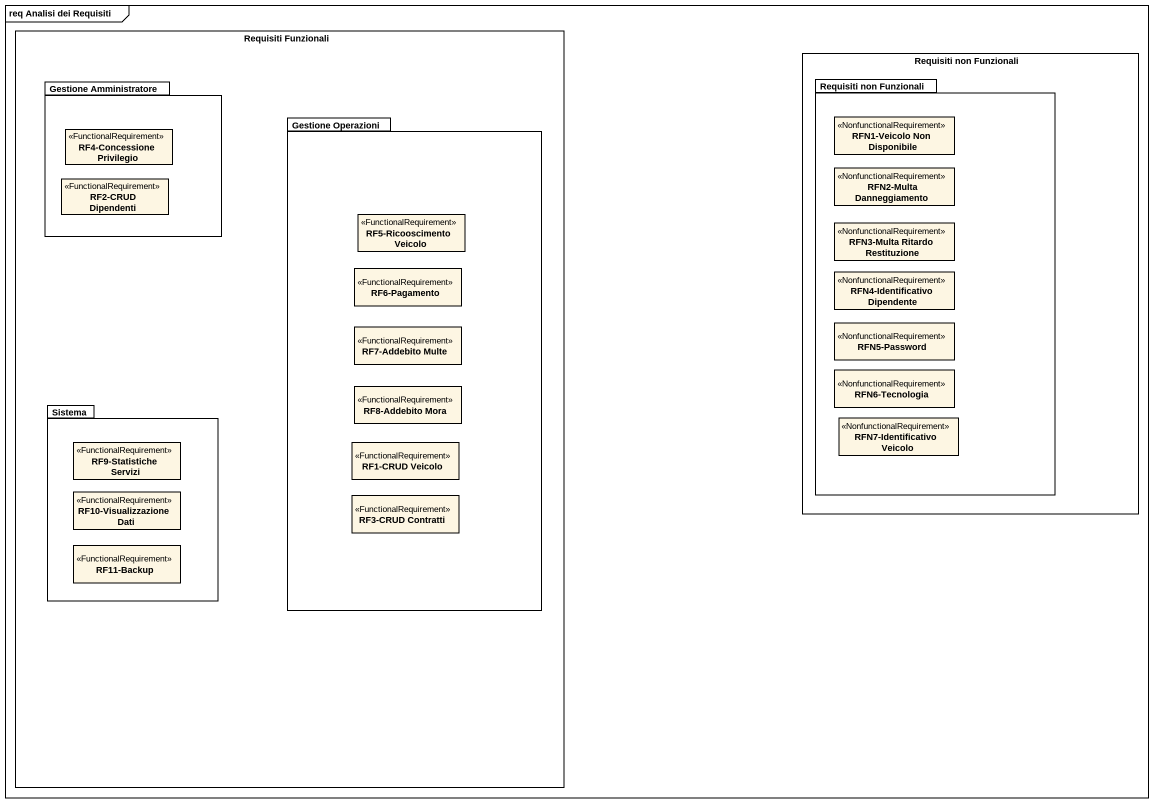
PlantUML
@startuml
mainframe req Analisi dei Requisiti
hide circle
hide empty members
rectangle "Requisiti Funzionali" as Requisiti_Funzionali {
  package "Gestione Amministratore" as Gestione_Amministratore {
    class "RF4-Concessione Privilegio" as RF4_Concessione_Privilegio <<FunctionalRequirement>>
    class "RF2-CRUD Dipendenti" as RF2_CRUD_Dipendenti <<FunctionalRequirement>>
  }
  package "Gestione Operazioni" as Gestione_Operazioni {
    class "RF5-Ricooscimento Veicolo" as RF5_Ricooscimento_Veicolo <<FunctionalRequirement>>
    class "RF6-Pagamento" as RF6_Pagamento <<FunctionalRequirement>>
    class "RF7-Addebito Multe" as RF7_Addebito_Multe <<FunctionalRequirement>>
    class "RF8-Addebito Mora" as RF8_Addebito_Mora <<FunctionalRequirement>>
    class "RF1-CRUD Veicolo" as RF1_CRUD_Veicolo <<FunctionalRequirement>>
    class "RF3-CRUD Contratti" as RF3_CRUD_Contratti <<FunctionalRequirement>>
  }
  package Sistema {
    class "RF9-Statistiche Servizi" as RF9_Statistiche_Servizi <<FunctionalRequirement>>
    class "RF10-Visualizzazione Dati" as RF10_Visualizzazione_Dati <<FunctionalRequirement>>
    class "RF11-Backup" as RF11_Backup <<FunctionalRequirement>>
  }
}
rectangle "Requisiti non Funzionali" as Requisiti_non_Funzionali {
  package "Requisiti non Funzionali" as Requisiti_non_Funzionali_2 {
    class "RFN1-Veicolo Non Disponibile" as RFN1_Veicolo_Non_Disponibile <<NonfunctionalRequirement>>
    class "RFN2-Multa Danneggiamento" as RFN2_Multa_Danneggiamento <<NonfunctionalRequirement>>
    class "RFN3-Multa Ritardo Restituzione" as RFN3_Multa_Ritardo <<NonfunctionalRequirement>>
    class "RFN4-Identificativo Dipendente" as RFN4_Identificativo <<NonfunctionalRequirement>>
    class "RFN5-Password" as RFN5_Password <<NonfunctionalRequirement>>
    class "RFN6-Tecnologia" as RFN6_Tecnologia <<NonfunctionalRequirement>>
    class "RFN7-Identificativo Veicolo" as RFN7_Identificativo_Veicolo <<NonfunctionalRequirement>>
  }
}
@enduml
